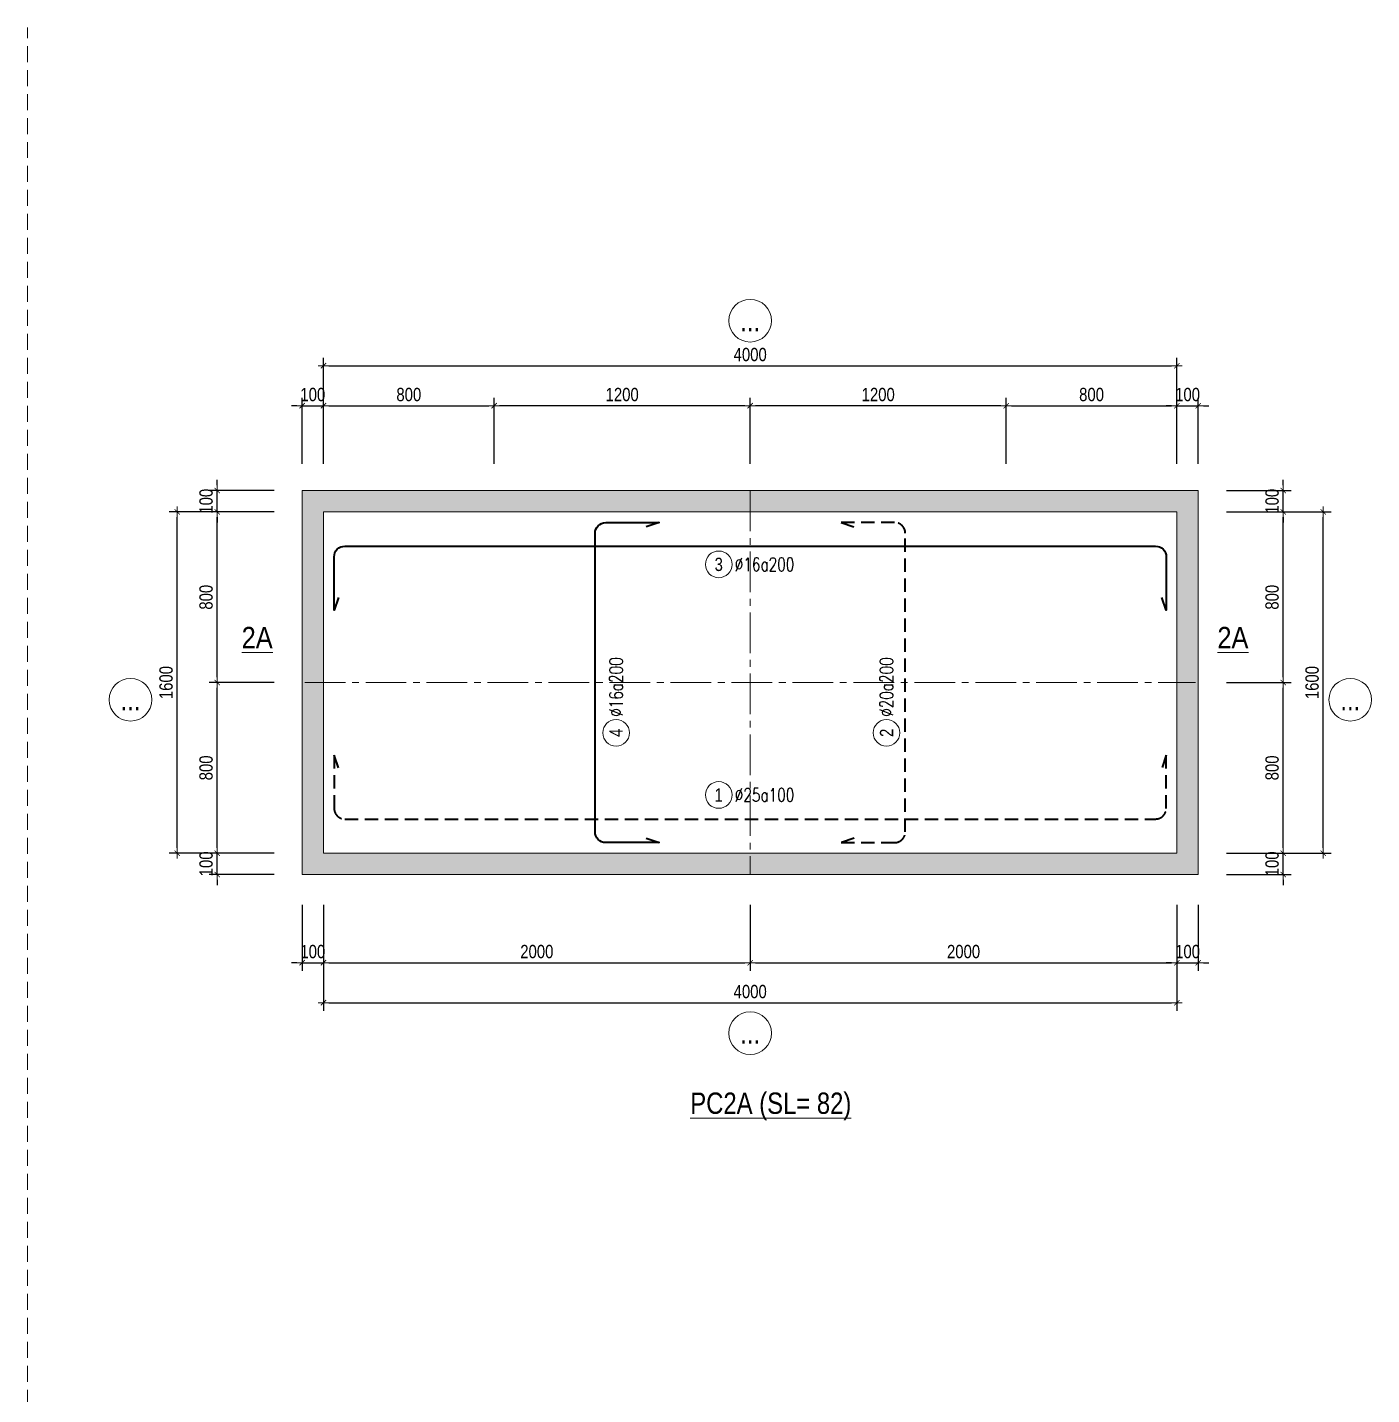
# Model space of a CAD drawing. Header units: millimetres. Extents: x -134772 to 596971, y -129535 to 35703.
# Drawn here: x 11654 to 17954, y 8015 to 14425 of the extents above; entities that cross this region are included whole.
import ezdxf
from ezdxf.enums import TextEntityAlignment as Align

# ---------------------------------------------------------------- set-up
doc = ezdxf.new("R2010")
doc.units = ezdxf.units.MM
doc.header["$MEASUREMENT"] = 0
for name, pattern in [('CENTER2', [28.575, 19.05, -3.175, 3.175, -3.175]), ('DASHED2', [0.375, 0.25, -0.125]), ('HIDDEN', [0.375, 0.25, -0.125])]:
    doc.linetypes.add(name, pattern=pattern)
doc.layers.get('Defpoints').update_dxf_attribs({"color": 252})
for name, color, linetype, lineweight in [('NDC_S_AXIS', 5, 'CENTER2', 15), ('NDC_S_CONTINUOUS', 3, 'Continuous', 20), ('NDC_S_DIM', 1, 'Continuous', 9), ('NDC_S_HATCH MATERIAL', 8, 'Continuous', 13), ('NDC_S_REBAR', 4, 'Continuous', 35), ('NDC_S_VN TEXT', 7, 'Continuous', 9), ('NDC_S_VN TITLE', 6, 'Continuous', 9)]:
    doc.layers.add(name, color=color, linetype=linetype, lineweight=lineweight)
doc.styles.add('ARIAL', font='arial.ttf', dxfattribs={"width": 0.8})
doc.styles.add('NDC_ARIAL', font='arial.ttf', dxfattribs={"width": 0.8})
doc.styles.add('NDC_ROMANS', font='romans.shx', dxfattribs={"width": 0.8})
doc.dimstyles.new('NDC_1-25', dxfattribs={"dimscale": 25, "dimtxt": 2.5, "dimasz": 1, "dimexe": 1.5, "dimexo": 0, "dimgap": 0.8, "dimtad": 1, "dimdec": 0, "dimdsep": 46, "dimtxsty": 'NDC_ARIAL', "dimblk": 'DIMMARK', "dimcen": 49999.938995, "dimdle": 1.5, "dimclrd": 1, "dimclre": 1, "dimclrt": 3, "dimadec": 0, "dimazin": 0, "dimtfac": 1, "dimtdec": 0, "dimtix": 1, "dimtmove": 2, "dimatfit": 3, "dimfxl": 1, "dimarcsym": 0})

# ---------------------------------------------------------------- blocks, each defined once
blk = doc.blocks.new('DIMMARK')
at = {"layer": 'NDC_S_DIM', "color": 1}
blk.add_line((-1.5, 0), (1, 0), dxfattribs=at)
at = {"layer": 'NDC_S_DIM', "color": 2, "const_width": 0.15}
blk.add_lwpolyline([(-0.5, -0.5), (0.5, 0.5)], dxfattribs=at)
blk = doc.blocks.new('*D326')
at = {"layer": 'Defpoints', "color": 0, "transparency": 16777216}
for p in [(12941.6, 10312.1), (13041.6, 10312.1), (13041.6, 10040)]:
    blk.add_point(p, dxfattribs=at)
at = {"layer": 'NDC_S_DIM', "color": 1, "lineweight": -2, "transparency": 16777216}
for p, q in [((12941.6, 10312.1), (12941.6, 10002.5)), ((13041.6, 10312.1), (13041.6, 10002.5)), ((12916.6, 10040), (12891.6, 10040)), ((12941.6, 10040), (13041.6, 10040)), ((13066.6, 10040), (13091.6, 10040))]:
    blk.add_line(p, q, dxfattribs=at)
at = {"layer": 'NDC_S_DIM', "color": 1, "lineweight": -2, "transparency": 16777216, "xscale": 25, "yscale": 25, "zscale": 25}
blk.add_blockref('DIMMARK', (12941.6, 10040), dxfattribs=at)
at = {"layer": 'NDC_S_DIM', "color": 1, "lineweight": -2, "transparency": 16777216, "xscale": 25, "yscale": 25, "zscale": 25, "rotation": 180}
blk.add_blockref('DIMMARK', (13041.6, 10040), dxfattribs=at)
at = {"layer": 'NDC_S_DIM', "color": 3, "transparency": 16777216, "insert": (12991.6, 10091.9), "char_height": 62.5, "attachment_point": 5, "style": 'NDC_ARIAL'}
blk.add_mtext('100', dxfattribs=at)
blk = doc.blocks.new('*D327')
at = {"layer": 'Defpoints', "color": 0, "transparency": 16777216}
for p in [(13041.6, 10312.1), (15041.6, 10312.1), (15041.6, 10040)]:
    blk.add_point(p, dxfattribs=at)
at = {"layer": 'NDC_S_DIM', "color": 1, "lineweight": -2, "transparency": 16777216}
for p, q in [((13041.6, 10312.1), (13041.6, 10002.5)), ((15041.6, 10312.1), (15041.6, 10002.5)), ((13066.6, 10040), (15016.6, 10040))]:
    blk.add_line(p, q, dxfattribs=at)
at = {"layer": 'NDC_S_DIM', "color": 1, "lineweight": -2, "transparency": 16777216, "xscale": 25, "yscale": 25, "zscale": 25, "rotation": 180}
blk.add_blockref('DIMMARK', (13041.6, 10040), dxfattribs=at)
at = {"layer": 'NDC_S_DIM', "color": 1, "lineweight": -2, "transparency": 16777216, "xscale": 25, "yscale": 25, "zscale": 25}
blk.add_blockref('DIMMARK', (15041.6, 10040), dxfattribs=at)
at = {"layer": 'NDC_S_DIM', "color": 3, "transparency": 16777216, "insert": (14041.6, 10091.9), "char_height": 62.5, "attachment_point": 5, "style": 'NDC_ARIAL'}
blk.add_mtext('2000', dxfattribs=at)
blk = doc.blocks.new('*D328')
at = {"layer": 'Defpoints', "color": 0, "transparency": 16777216}
for p in [(15041.6, 10312.1), (17041.6, 10312.1), (17041.6, 10040)]:
    blk.add_point(p, dxfattribs=at)
at = {"layer": 'NDC_S_DIM', "color": 1, "lineweight": -2, "transparency": 16777216}
for p, q in [((15041.6, 10312.1), (15041.6, 10002.5)), ((17041.6, 10312.1), (17041.6, 10002.5)), ((15066.6, 10040), (17016.6, 10040))]:
    blk.add_line(p, q, dxfattribs=at)
at = {"layer": 'NDC_S_DIM', "color": 1, "lineweight": -2, "transparency": 16777216, "xscale": 25, "yscale": 25, "zscale": 25, "rotation": 180}
blk.add_blockref('DIMMARK', (15041.6, 10040), dxfattribs=at)
at = {"layer": 'NDC_S_DIM', "color": 1, "lineweight": -2, "transparency": 16777216, "xscale": 25, "yscale": 25, "zscale": 25}
blk.add_blockref('DIMMARK', (17041.6, 10040), dxfattribs=at)
at = {"layer": 'NDC_S_DIM', "color": 3, "transparency": 16777216, "insert": (16041.6, 10091.9), "char_height": 62.5, "attachment_point": 5, "style": 'NDC_ARIAL'}
blk.add_mtext('2000', dxfattribs=at)
blk = doc.blocks.new('*D329')
at = {"layer": 'Defpoints', "color": 0, "transparency": 16777216}
for p in [(17041.6, 10312.1), (17141.6, 10312.1), (17141.6, 10040)]:
    blk.add_point(p, dxfattribs=at)
at = {"layer": 'NDC_S_DIM', "color": 1, "lineweight": -2, "transparency": 16777216}
for p, q in [((17041.6, 10312.1), (17041.6, 10002.5)), ((17141.6, 10312.1), (17141.6, 10002.5)), ((17016.6, 10040), (16991.6, 10040)), ((17041.6, 10040), (17141.6, 10040)), ((17166.6, 10040), (17191.6, 10040))]:
    blk.add_line(p, q, dxfattribs=at)
at = {"layer": 'NDC_S_DIM', "color": 1, "lineweight": -2, "transparency": 16777216, "xscale": 25, "yscale": 25, "zscale": 25}
blk.add_blockref('DIMMARK', (17041.6, 10040), dxfattribs=at)
at = {"layer": 'NDC_S_DIM', "color": 1, "lineweight": -2, "transparency": 16777216, "xscale": 25, "yscale": 25, "zscale": 25, "rotation": 180}
blk.add_blockref('DIMMARK', (17141.6, 10040), dxfattribs=at)
at = {"layer": 'NDC_S_DIM', "color": 3, "transparency": 16777216, "insert": (17091.6, 10091.9), "char_height": 62.5, "attachment_point": 5, "style": 'NDC_ARIAL'}
blk.add_mtext('100', dxfattribs=at)
blk = doc.blocks.new('*D330')
at = {"layer": 'Defpoints', "color": 0, "transparency": 16777216}
for p in [(13041.6, 12651.4), (12941.6, 12379.3), (13041.6, 12379.3)]:
    blk.add_point(p, dxfattribs=at)
at = {"layer": 'NDC_S_DIM', "color": 1, "lineweight": -2, "transparency": 16777216}
for p, q in [((12916.6, 12651.4), (12891.6, 12651.4)), ((12941.6, 12379.3), (12941.6, 12688.9)), ((12941.6, 12651.4), (13041.6, 12651.4)), ((13041.6, 12379.3), (13041.6, 12688.9)), ((13066.6, 12651.4), (13091.6, 12651.4))]:
    blk.add_line(p, q, dxfattribs=at)
at = {"layer": 'NDC_S_DIM', "color": 1, "lineweight": -2, "transparency": 16777216, "xscale": 25, "yscale": 25, "zscale": 25}
blk.add_blockref('DIMMARK', (12941.6, 12651.4), dxfattribs=at)
at = {"layer": 'NDC_S_DIM', "color": 1, "lineweight": -2, "transparency": 16777216, "xscale": 25, "yscale": 25, "zscale": 25, "rotation": 180}
blk.add_blockref('DIMMARK', (13041.6, 12651.4), dxfattribs=at)
at = {"layer": 'NDC_S_DIM', "color": 3, "transparency": 16777216, "insert": (12991.6, 12703.3), "char_height": 62.5, "attachment_point": 5, "style": 'NDC_ARIAL'}
blk.add_mtext('100', dxfattribs=at)
blk = doc.blocks.new('*D331')
at = {"layer": 'Defpoints', "color": 0, "transparency": 16777216}
for p in [(13841.6, 12651.4), (13041.6, 12379.3), (13841.6, 12379.3)]:
    blk.add_point(p, dxfattribs=at)
at = {"layer": 'NDC_S_DIM', "color": 1, "lineweight": -2, "transparency": 16777216}
for p, q in [((13041.6, 12379.3), (13041.6, 12688.9)), ((13066.6, 12651.4), (13816.6, 12651.4)), ((13841.6, 12379.3), (13841.6, 12688.9))]:
    blk.add_line(p, q, dxfattribs=at)
at = {"layer": 'NDC_S_DIM', "color": 1, "lineweight": -2, "transparency": 16777216, "xscale": 25, "yscale": 25, "zscale": 25, "rotation": 180}
blk.add_blockref('DIMMARK', (13041.6, 12651.4), dxfattribs=at)
at = {"layer": 'NDC_S_DIM', "color": 1, "lineweight": -2, "transparency": 16777216, "xscale": 25, "yscale": 25, "zscale": 25}
blk.add_blockref('DIMMARK', (13841.6, 12651.4), dxfattribs=at)
at = {"layer": 'NDC_S_DIM', "color": 3, "transparency": 16777216, "insert": (13441.6, 12703.3), "char_height": 62.5, "attachment_point": 5, "style": 'NDC_ARIAL'}
blk.add_mtext('800', dxfattribs=at)
blk = doc.blocks.new('*D332')
at = {"layer": 'Defpoints', "color": 0, "transparency": 16777216}
for p in [(17041.6, 12651.4), (16241.6, 12379.3), (17041.6, 12379.3)]:
    blk.add_point(p, dxfattribs=at)
at = {"layer": 'NDC_S_DIM', "color": 1, "lineweight": -2, "transparency": 16777216}
for p, q in [((16241.6, 12379.3), (16241.6, 12688.9)), ((16266.6, 12651.4), (17016.6, 12651.4)), ((17041.6, 12379.3), (17041.6, 12688.9))]:
    blk.add_line(p, q, dxfattribs=at)
at = {"layer": 'NDC_S_DIM', "color": 1, "lineweight": -2, "transparency": 16777216, "xscale": 25, "yscale": 25, "zscale": 25, "rotation": 180}
blk.add_blockref('DIMMARK', (16241.6, 12651.4), dxfattribs=at)
at = {"layer": 'NDC_S_DIM', "color": 1, "lineweight": -2, "transparency": 16777216, "xscale": 25, "yscale": 25, "zscale": 25}
blk.add_blockref('DIMMARK', (17041.6, 12651.4), dxfattribs=at)
at = {"layer": 'NDC_S_DIM', "color": 3, "transparency": 16777216, "insert": (16641.6, 12703.3), "char_height": 62.5, "attachment_point": 5, "style": 'NDC_ARIAL'}
blk.add_mtext('800', dxfattribs=at)
blk = doc.blocks.new('*D333')
at = {"layer": 'Defpoints', "color": 0, "transparency": 16777216}
for p in [(17141.6, 12651.4), (17041.6, 12379.3), (17141.6, 12379.3)]:
    blk.add_point(p, dxfattribs=at)
at = {"layer": 'NDC_S_DIM', "color": 1, "lineweight": -2, "transparency": 16777216}
for p, q in [((17016.6, 12651.4), (16991.6, 12651.4)), ((17041.6, 12379.3), (17041.6, 12688.9)), ((17041.6, 12651.4), (17141.6, 12651.4)), ((17141.6, 12379.3), (17141.6, 12688.9)), ((17166.6, 12651.4), (17191.6, 12651.4))]:
    blk.add_line(p, q, dxfattribs=at)
at = {"layer": 'NDC_S_DIM', "color": 1, "lineweight": -2, "transparency": 16777216, "xscale": 25, "yscale": 25, "zscale": 25}
blk.add_blockref('DIMMARK', (17041.6, 12651.4), dxfattribs=at)
at = {"layer": 'NDC_S_DIM', "color": 1, "lineweight": -2, "transparency": 16777216, "xscale": 25, "yscale": 25, "zscale": 25, "rotation": 180}
blk.add_blockref('DIMMARK', (17141.6, 12651.4), dxfattribs=at)
at = {"layer": 'NDC_S_DIM', "color": 3, "transparency": 16777216, "insert": (17091.6, 12703.3), "char_height": 62.5, "attachment_point": 5, "style": 'NDC_ARIAL'}
blk.add_mtext('100', dxfattribs=at)
blk = doc.blocks.new('*D334')
at = {"layer": 'Defpoints', "color": 0, "transparency": 16777216}
for p in [(13841.6, 12651.4), (13841.6, 12379.3), (15041.6, 12379.3)]:
    blk.add_point(p, dxfattribs=at)
at = {"layer": 'NDC_S_DIM', "color": 1, "lineweight": -2, "transparency": 16777216}
for p, q in [((13841.6, 12379.3), (13841.6, 12688.9)), ((15016.6, 12651.4), (13866.6, 12651.4)), ((15041.6, 12379.3), (15041.6, 12688.9))]:
    blk.add_line(p, q, dxfattribs=at)
at = {"layer": 'NDC_S_DIM', "color": 1, "lineweight": -2, "transparency": 16777216, "xscale": 25, "yscale": 25, "zscale": 25, "rotation": 180}
blk.add_blockref('DIMMARK', (13841.6, 12651.4), dxfattribs=at)
at = {"layer": 'NDC_S_DIM', "color": 1, "lineweight": -2, "transparency": 16777216, "xscale": 25, "yscale": 25, "zscale": 25}
blk.add_blockref('DIMMARK', (15041.6, 12651.4), dxfattribs=at)
at = {"layer": 'NDC_S_DIM', "color": 3, "transparency": 16777216, "insert": (14441.6, 12703.3), "char_height": 62.5, "attachment_point": 5, "style": 'NDC_ARIAL'}
blk.add_mtext('1200', dxfattribs=at)
blk = doc.blocks.new('*D335')
at = {"layer": 'Defpoints', "color": 0, "transparency": 16777216}
for p in [(15041.6, 12651.4), (15041.6, 12379.3), (16241.6, 12379.3)]:
    blk.add_point(p, dxfattribs=at)
at = {"layer": 'NDC_S_DIM', "color": 1, "lineweight": -2, "transparency": 16777216}
for p, q in [((15041.6, 12379.3), (15041.6, 12688.9)), ((16216.6, 12651.4), (15066.6, 12651.4)), ((16241.6, 12379.3), (16241.6, 12688.9))]:
    blk.add_line(p, q, dxfattribs=at)
at = {"layer": 'NDC_S_DIM', "color": 1, "lineweight": -2, "transparency": 16777216, "xscale": 25, "yscale": 25, "zscale": 25, "rotation": 180}
blk.add_blockref('DIMMARK', (15041.6, 12651.4), dxfattribs=at)
at = {"layer": 'NDC_S_DIM', "color": 1, "lineweight": -2, "transparency": 16777216, "xscale": 25, "yscale": 25, "zscale": 25}
blk.add_blockref('DIMMARK', (16241.6, 12651.4), dxfattribs=at)
at = {"layer": 'NDC_S_DIM', "color": 3, "transparency": 16777216, "insert": (15641.6, 12703.3), "char_height": 62.5, "attachment_point": 5, "style": 'NDC_ARIAL'}
blk.add_mtext('1200', dxfattribs=at)
blk = doc.blocks.new('*D336')
at = {"layer": 'Defpoints', "color": 0, "transparency": 16777216}
for p in [(17273.3, 10553.3), (17539.7, 10553.3), (17273.3, 10453.3)]:
    blk.add_point(p, dxfattribs=at)
at = {"layer": 'NDC_S_DIM', "color": 1, "lineweight": -2, "transparency": 16777216}
for p, q in [((17539.7, 10578.3), (17539.7, 10603.3)), ((17273.3, 10553.3), (17577.2, 10553.3)), ((17539.7, 10453.3), (17539.7, 10553.3)), ((17273.3, 10453.3), (17577.2, 10453.3)), ((17539.7, 10428.3), (17539.7, 10403.3))]:
    blk.add_line(p, q, dxfattribs=at)
at = {"layer": 'NDC_S_DIM', "color": 1, "lineweight": -2, "transparency": 16777216, "xscale": 25, "yscale": 25, "zscale": 25}
for p, rotation in [((17539.7, 10553.3), 270), ((17539.7, 10453.3), 90)]:
    blk.add_blockref('DIMMARK', p, dxfattribs=dict(at, rotation=rotation))
at = {"layer": 'NDC_S_DIM', "color": 3, "transparency": 16777216, "insert": (17487.8, 10503.3), "char_height": 62.5, "attachment_point": 5, "rotation": 90, "style": 'NDC_ARIAL'}
blk.add_mtext('100', dxfattribs=at)
blk = doc.blocks.new('*D337')
at = {"layer": 'Defpoints', "color": 0, "transparency": 16777216}
for p in [(17273.3, 11353.3), (17539.7, 11353.3), (17273.3, 10553.3)]:
    blk.add_point(p, dxfattribs=at)
at = {"layer": 'NDC_S_DIM', "color": 1, "lineweight": -2, "transparency": 16777216}
for p, q in [((17273.3, 11353.3), (17577.2, 11353.3)), ((17539.7, 10578.3), (17539.7, 11328.3)), ((17273.3, 10553.3), (17577.2, 10553.3))]:
    blk.add_line(p, q, dxfattribs=at)
at = {"layer": 'NDC_S_DIM', "color": 1, "lineweight": -2, "transparency": 16777216, "xscale": 25, "yscale": 25, "zscale": 25}
for p, rotation in [((17539.7, 11353.3), 90), ((17539.7, 10553.3), 270)]:
    blk.add_blockref('DIMMARK', p, dxfattribs=dict(at, rotation=rotation))
at = {"layer": 'NDC_S_DIM', "color": 3, "transparency": 16777216, "insert": (17487.8, 10953.3), "char_height": 62.5, "attachment_point": 5, "rotation": 90, "style": 'NDC_ARIAL'}
blk.add_mtext('800', dxfattribs=at)
blk = doc.blocks.new('*D338')
at = {"layer": 'Defpoints', "color": 0, "transparency": 16777216}
for p in [(17273.3, 12153.3), (17539.7, 12153.3), (17273.3, 11353.3)]:
    blk.add_point(p, dxfattribs=at)
at = {"layer": 'NDC_S_DIM', "color": 1, "lineweight": -2, "transparency": 16777216}
for p, q in [((17273.3, 12153.3), (17577.2, 12153.3)), ((17539.7, 11378.3), (17539.7, 12128.3)), ((17273.3, 11353.3), (17577.2, 11353.3))]:
    blk.add_line(p, q, dxfattribs=at)
at = {"layer": 'NDC_S_DIM', "color": 1, "lineweight": -2, "transparency": 16777216, "xscale": 25, "yscale": 25, "zscale": 25}
for p, rotation in [((17539.7, 12153.3), 90), ((17539.7, 11353.3), 270)]:
    blk.add_blockref('DIMMARK', p, dxfattribs=dict(at, rotation=rotation))
at = {"layer": 'NDC_S_DIM', "color": 3, "transparency": 16777216, "insert": (17487.8, 11753.3), "char_height": 62.5, "attachment_point": 5, "rotation": 90, "style": 'NDC_ARIAL'}
blk.add_mtext('800', dxfattribs=at)
blk = doc.blocks.new('*D339')
at = {"layer": 'Defpoints', "color": 0, "transparency": 16777216}
for p in [(17273.3, 12253.3), (17539.7, 12253.3), (17273.3, 12153.3)]:
    blk.add_point(p, dxfattribs=at)
at = {"layer": 'NDC_S_DIM', "color": 1, "lineweight": -2, "transparency": 16777216}
for p, q in [((17273.3, 12253.3), (17577.2, 12253.3)), ((17539.7, 12278.3), (17539.7, 12303.3)), ((17539.7, 12153.3), (17539.7, 12253.3)), ((17273.3, 12153.3), (17577.2, 12153.3)), ((17539.7, 12128.3), (17539.7, 12103.3))]:
    blk.add_line(p, q, dxfattribs=at)
at = {"layer": 'NDC_S_DIM', "color": 1, "lineweight": -2, "transparency": 16777216, "xscale": 25, "yscale": 25, "zscale": 25}
for p, rotation in [((17539.7, 12253.3), 270), ((17539.7, 12153.3), 90)]:
    blk.add_blockref('DIMMARK', p, dxfattribs=dict(at, rotation=rotation))
at = {"layer": 'NDC_S_DIM', "color": 3, "transparency": 16777216, "insert": (17487.8, 12203.3), "char_height": 62.5, "attachment_point": 5, "rotation": 90, "style": 'NDC_ARIAL'}
blk.add_mtext('100', dxfattribs=at)
blk = doc.blocks.new('*D340')
at = {"layer": 'Defpoints', "color": 0, "transparency": 16777216}
for p in [(12543.4, 10553.3), (12809.9, 10553.3), (12809.9, 10453.3)]:
    blk.add_point(p, dxfattribs=at)
at = {"layer": 'NDC_S_DIM', "color": 1, "lineweight": -2, "transparency": 16777216}
for p, q in [((12543.4, 10578.3), (12543.4, 10603.3)), ((12809.9, 10553.3), (12505.9, 10553.3)), ((12543.4, 10453.3), (12543.4, 10553.3)), ((12809.9, 10453.3), (12505.9, 10453.3)), ((12543.4, 10428.3), (12543.4, 10403.3))]:
    blk.add_line(p, q, dxfattribs=at)
at = {"layer": 'NDC_S_DIM', "color": 1, "lineweight": -2, "transparency": 16777216, "xscale": 25, "yscale": 25, "zscale": 25}
for p, rotation in [((12543.4, 10553.3), 270), ((12543.4, 10453.3), 90)]:
    blk.add_blockref('DIMMARK', p, dxfattribs=dict(at, rotation=rotation))
at = {"layer": 'NDC_S_DIM', "color": 3, "transparency": 16777216, "insert": (12491.5, 10503.3), "char_height": 62.5, "attachment_point": 5, "rotation": 90, "style": 'NDC_ARIAL'}
blk.add_mtext('100', dxfattribs=at)
blk = doc.blocks.new('*D341')
at = {"layer": 'Defpoints', "color": 0, "transparency": 16777216}
for p in [(12543.4, 11353.3), (12809.9, 11353.3), (12809.9, 10553.3)]:
    blk.add_point(p, dxfattribs=at)
at = {"layer": 'NDC_S_DIM', "color": 1, "lineweight": -2, "transparency": 16777216}
for p, q in [((12809.9, 11353.3), (12505.9, 11353.3)), ((12543.4, 10578.3), (12543.4, 11328.3)), ((12809.9, 10553.3), (12505.9, 10553.3))]:
    blk.add_line(p, q, dxfattribs=at)
at = {"layer": 'NDC_S_DIM', "color": 1, "lineweight": -2, "transparency": 16777216, "xscale": 25, "yscale": 25, "zscale": 25}
for p, rotation in [((12543.4, 11353.3), 90), ((12543.4, 10553.3), 270)]:
    blk.add_blockref('DIMMARK', p, dxfattribs=dict(at, rotation=rotation))
at = {"layer": 'NDC_S_DIM', "color": 3, "transparency": 16777216, "insert": (12491.5, 10953.3), "char_height": 62.5, "attachment_point": 5, "rotation": 90, "style": 'NDC_ARIAL'}
blk.add_mtext('800', dxfattribs=at)
blk = doc.blocks.new('*D342')
at = {"layer": 'Defpoints', "color": 0, "transparency": 16777216}
for p in [(12543.4, 12153.3), (12809.9, 12153.3), (12809.9, 11353.3)]:
    blk.add_point(p, dxfattribs=at)
at = {"layer": 'NDC_S_DIM', "color": 1, "lineweight": -2, "transparency": 16777216}
for p, q in [((12809.9, 12153.3), (12505.9, 12153.3)), ((12543.4, 11378.3), (12543.4, 12128.3)), ((12809.9, 11353.3), (12505.9, 11353.3))]:
    blk.add_line(p, q, dxfattribs=at)
at = {"layer": 'NDC_S_DIM', "color": 1, "lineweight": -2, "transparency": 16777216, "xscale": 25, "yscale": 25, "zscale": 25}
for p, rotation in [((12543.4, 12153.3), 90), ((12543.4, 11353.3), 270)]:
    blk.add_blockref('DIMMARK', p, dxfattribs=dict(at, rotation=rotation))
at = {"layer": 'NDC_S_DIM', "color": 3, "transparency": 16777216, "insert": (12491.5, 11753.3), "char_height": 62.5, "attachment_point": 5, "rotation": 90, "style": 'NDC_ARIAL'}
blk.add_mtext('800', dxfattribs=at)
blk = doc.blocks.new('*D343')
at = {"layer": 'Defpoints', "color": 0, "transparency": 16777216}
for p in [(12543.4, 12253.3), (12809.9, 12253.3), (12809.9, 12153.3)]:
    blk.add_point(p, dxfattribs=at)
at = {"layer": 'NDC_S_DIM', "color": 1, "lineweight": -2, "transparency": 16777216}
for p, q in [((12809.9, 12253.3), (12505.9, 12253.3)), ((12543.4, 12278.3), (12543.4, 12303.3)), ((12543.4, 12153.3), (12543.4, 12253.3)), ((12809.9, 12153.3), (12505.9, 12153.3)), ((12543.4, 12128.3), (12543.4, 12103.3))]:
    blk.add_line(p, q, dxfattribs=at)
at = {"layer": 'NDC_S_DIM', "color": 1, "lineweight": -2, "transparency": 16777216, "xscale": 25, "yscale": 25, "zscale": 25}
for p, rotation in [((12543.4, 12253.3), 270), ((12543.4, 12153.3), 90)]:
    blk.add_blockref('DIMMARK', p, dxfattribs=dict(at, rotation=rotation))
at = {"layer": 'NDC_S_DIM', "color": 3, "transparency": 16777216, "insert": (12491.5, 12203.3), "char_height": 62.5, "attachment_point": 5, "rotation": 90, "style": 'NDC_ARIAL'}
blk.add_mtext('100', dxfattribs=at)
blk = doc.blocks.new('*U8')
at = {"layer": 'NDC_S_DIM'}
blk.add_circle((0, 0), 5, dxfattribs=at)
at = {"color": 7, "style": 'ARIAL', "width": 0.8}
blk.add_attdef('GRID', text='', height=5, dxfattribs=at).set_placement((0, 0), align=Align.MIDDLE)
blk = doc.blocks.new('*D377')
at = {"layer": 'Defpoints', "color": 0, "transparency": 16777216}
for p in [(13041.6, 10312.1), (17041.6, 10312.1), (17041.6, 9852.5)]:
    blk.add_point(p, dxfattribs=at)
at = {"layer": 'NDC_S_DIM', "color": 1, "lineweight": -2, "transparency": 16777216}
for p, q in [((13041.6, 10312.1), (13041.6, 9815)), ((17041.6, 10312.1), (17041.6, 9815)), ((13066.6, 9852.5), (17016.6, 9852.5))]:
    blk.add_line(p, q, dxfattribs=at)
at = {"layer": 'NDC_S_DIM', "color": 1, "lineweight": -2, "transparency": 16777216, "xscale": 25, "yscale": 25, "zscale": 25, "rotation": 180}
blk.add_blockref('DIMMARK', (13041.6, 9852.5), dxfattribs=at)
at = {"layer": 'NDC_S_DIM', "color": 1, "lineweight": -2, "transparency": 16777216, "xscale": 25, "yscale": 25, "zscale": 25}
blk.add_blockref('DIMMARK', (17041.6, 9852.5), dxfattribs=at)
at = {"layer": 'NDC_S_DIM', "color": 3, "transparency": 16777216, "insert": (15041.6, 9904.4), "char_height": 62.5, "attachment_point": 5, "style": 'NDC_ARIAL'}
blk.add_mtext('4000', dxfattribs=at)
blk = doc.blocks.new('*D378')
at = {"layer": 'Defpoints', "color": 0, "transparency": 16777216}
for p in [(17041.6, 12838.9), (13041.6, 12379.3), (17041.6, 12379.3)]:
    blk.add_point(p, dxfattribs=at)
at = {"layer": 'NDC_S_DIM', "color": 1, "lineweight": -2, "transparency": 16777216}
for p, q in [((13041.6, 12379.3), (13041.6, 12876.4)), ((13066.6, 12838.9), (17016.6, 12838.9)), ((17041.6, 12379.3), (17041.6, 12876.4))]:
    blk.add_line(p, q, dxfattribs=at)
at = {"layer": 'NDC_S_DIM', "color": 1, "lineweight": -2, "transparency": 16777216, "xscale": 25, "yscale": 25, "zscale": 25, "rotation": 180}
blk.add_blockref('DIMMARK', (13041.6, 12838.9), dxfattribs=at)
at = {"layer": 'NDC_S_DIM', "color": 1, "lineweight": -2, "transparency": 16777216, "xscale": 25, "yscale": 25, "zscale": 25}
blk.add_blockref('DIMMARK', (17041.6, 12838.9), dxfattribs=at)
at = {"layer": 'NDC_S_DIM', "color": 3, "transparency": 16777216, "insert": (15041.6, 12890.8), "char_height": 62.5, "attachment_point": 5, "style": 'NDC_ARIAL'}
blk.add_mtext('4000', dxfattribs=at)
blk = doc.blocks.new('*D379')
at = {"layer": 'Defpoints', "color": 0, "transparency": 16777216}
for p in [(17273.3, 12153.3), (17727.2, 12153.3), (17273.3, 10553.3)]:
    blk.add_point(p, dxfattribs=at)
at = {"layer": 'NDC_S_DIM', "color": 1, "lineweight": -2, "transparency": 16777216}
for p, q in [((17273.3, 12153.3), (17764.7, 12153.3)), ((17727.2, 10578.3), (17727.2, 12128.3)), ((17273.3, 10553.3), (17764.7, 10553.3))]:
    blk.add_line(p, q, dxfattribs=at)
at = {"layer": 'NDC_S_DIM', "color": 1, "lineweight": -2, "transparency": 16777216, "xscale": 25, "yscale": 25, "zscale": 25}
for p, rotation in [((17727.2, 12153.3), 90), ((17727.2, 10553.3), 270)]:
    blk.add_blockref('DIMMARK', p, dxfattribs=dict(at, rotation=rotation))
at = {"layer": 'NDC_S_DIM', "color": 3, "transparency": 16777216, "insert": (17675.3, 11353.3), "char_height": 62.5, "attachment_point": 5, "rotation": 90, "style": 'NDC_ARIAL'}
blk.add_mtext('1600', dxfattribs=at)
blk = doc.blocks.new('*D380')
at = {"layer": 'Defpoints', "color": 0, "transparency": 16777216}
for p in [(12355.9, 12153.3), (12809.9, 12153.3), (12809.9, 10553.3)]:
    blk.add_point(p, dxfattribs=at)
at = {"layer": 'NDC_S_DIM', "color": 1, "lineweight": -2, "transparency": 16777216}
for p, q in [((12809.9, 12153.3), (12318.4, 12153.3)), ((12355.9, 10578.3), (12355.9, 12128.3)), ((12809.9, 10553.3), (12318.4, 10553.3))]:
    blk.add_line(p, q, dxfattribs=at)
at = {"layer": 'NDC_S_DIM', "color": 1, "lineweight": -2, "transparency": 16777216, "xscale": 25, "yscale": 25, "zscale": 25}
for p, rotation in [((12355.9, 12153.3), 90), ((12355.9, 10553.3), 270)]:
    blk.add_blockref('DIMMARK', p, dxfattribs=dict(at, rotation=rotation))
at = {"layer": 'NDC_S_DIM', "color": 3, "transparency": 16777216, "insert": (12304, 11353.3), "char_height": 62.5, "attachment_point": 5, "rotation": 90, "style": 'NDC_ARIAL'}
blk.add_mtext('1600', dxfattribs=at)
blk = doc.blocks.new('*U10')
blk.add_circle((-2.5, 0), 2.5)
at = {"layer": 'NDC_S_VN TEXT', "color": 7, "style": 'ARIAL', "width": 0.8}
blk.add_attdef('SH2', text='', height=2.5, dxfattribs=at).set_placement((-2.5, 0), align=Align.MIDDLE)
at = {"layer": 'NDC_S_VN TEXT', "color": 3, "style": 'NDC_ROMANS', "width": 0.75}
blk.add_attdef('DKKC1', (0.5, -1.25), '', height=2.5, dxfattribs=at)
blk = doc.blocks.new('kata_block_TD')
at = {"color": 6, "linetype": 'ByBlock', "lineweight": -2, "style": 'ARIAL', "width": 0.8}
blk.add_attdef('SECTDET2', text='', height=5, dxfattribs=at).set_placement((0, 7.97), align=Align.CENTER)
at = {"color": 0, "linetype": 'ByBlock', "lineweight": -2, "style": 'ARIAL', "width": 0.8}
blk.add_attdef('SECTDET1', text='', height=5, dxfattribs=at).set_placement((0, 1.47), align=Align.CENTER)
at = {"color": 3, "lineweight": 25, "style": 'ARIAL', "width": 0.8}
blk.add_attdef('SSCALE', text='', height=2.5, dxfattribs=at).set_placement((0, -4), align=Align.CENTER)

msp = doc.modelspace()

# ---------------------------------------------------------------- hatches: boundary and pattern name
at = {"layer": 'NDC_S_HATCH MATERIAL'}
h = msp.add_hatch(dxfattribs=at)
h.set_pattern_fill('AR-CONC', color=256, scale=10)
h.set_pattern_definition([(50, (-37805.69, 119.725), (71.72602, -6.275213), [7.5, -82.5]), (355, (-37805.69, 119.725), (-13.87513, 75.21921), [6, -66]), (100.45144, (-37799.71, 119.2), (57.850885, 68.944), [6.37402, -70.11421]), (46.1842, (-37805.69, 139.725), (106.72413, -16.55193), [11.25, -123.75]), (96.63564, (-37796.8, 138.35), (93.4662, 97.41186), [9.56103, -105.17138]), (351.18416, (-37805.69, 139.73), (93.4662, 97.41186), [9, -99]), (21, (-37795.69, 134.725), (59.690705, -40.26189), [7.5, -82.5]), (326, (-37795.69, 134.725), (24.33153, 72.515), [6, -66]), (71.45144, (-37790.715, 131.37), (84.02224, 32.253115), [6.37402, -70.11421]), (37.5, (-37805.69, 119.725), (1.215986, 33.289385), [0, -65.2, 0, -67, 0, -66.25]), (7.5, (-37805.69, 119.725), (26.306954, 39.441171), [0, -38.2, 0, -63.7, 0, -25.25]), (327.5, (-37827.99, 119.725), (53.382244, -2.255487), [0, -25, 0, -78, 0, -103.5]), (317.5, (-37837.99, 119.725), (58.318617, 10.0105), [0, -32.5, 0, -51.8, 0, -73.5])])
h.paths.add_polyline_path([(12941.6, 12253.3), (17141.6, 12253.3), (17141.6, 10453.3), (12941.6, 10453.3)])
h.paths.add_polyline_path([(13041.6, 12153.3), (17041.6, 12153.3), (17041.6, 10553.3), (13041.6, 10553.3)], flags=16)

# ---------------------------------------------------------------- linework, layer by layer
at = {"layer": 'NDC_S_AXIS', "ltscale": 10}
for p, q in [((15041.6, 12253.3), (15041.6, 10453.3)), ((12953.7, 11353.3), (17129.4, 11353.3))]:
    msp.add_line(p, q, dxfattribs=at)
at = {"layer": 'NDC_S_CONTINUOUS', "ltscale": 1500}
msp.add_lwpolyline([(13041.6, 12153.3), (17041.6, 12153.3), (17041.6, 10553.3), (13041.6, 10553.3)], close=True, dxfattribs=at)
at = {"layer": 'NDC_S_HATCH MATERIAL', "linetype": 'HIDDEN', "ltscale": 300}
msp.add_line((11653.7, 425), (11653.7, 14425), dxfattribs=at)
at = {"layer": 'NDC_S_HATCH MATERIAL', "ltscale": 1500}
msp.add_lwpolyline([(12941.6, 12253.3), (17141.6, 12253.3), (17141.6, 10453.3), (12941.6, 10453.3)], close=True, dxfattribs=at)
at = {"layer": 'NDC_S_REBAR', "ltscale": 250}
for points in [[(14554.4, 10623.3), (14614.4, 10603.3), (14364.4, 10603.3, -0.414214), (14314.4, 10653.3), (14314.4, 12053.3, -0.414214), (14364.4, 12103.3), (14614.4, 12103.3), (14554.4, 12083.3)], [(13111.6, 11752.8), (13091.6, 11692.8), (13091.6, 11942.8, -0.414214), (13141.6, 11992.8), (16941.6, 11992.8, -0.414214), (16991.6, 11942.8), (16991.6, 11692.8), (16971.6, 11752.8)]]:
    msp.add_lwpolyline(points, format="xyb", dxfattribs=at)
at = {"layer": 'NDC_S_REBAR', "linetype": 'DASHED2', "ltscale": 250}
for points in [[(15528.7, 10623.3), (15468.7, 10603.3), (15718.7, 10603.3, 0.414214), (15768.7, 10653.3), (15768.7, 12053.3, 0.414214), (15718.7, 12103.3), (15468.7, 12103.3), (15528.7, 12083.3)], [(13111.6, 10953.7), (13091.6, 11013.7), (13091.6, 10763.7, 0.414214), (13141.6, 10713.7), (16941.6, 10713.7, 0.414214), (16991.6, 10763.7), (16991.6, 11013.7), (16971.6, 10953.7)]]:
    msp.add_lwpolyline(points, format="xyb", dxfattribs=at)

# ---------------------------------------------------------------- block references
at = {"layer": 'NDC_S_AXIS', "xscale": 20, "yscale": 20, "zscale": 20}
for p in [(15041.6, 13049.9), (12136.9, 11273), (17854.3, 11273), (15041.6, 9709.8)]:
    msp.add_blockref('*U8', p, dxfattribs=at).add_auto_attribs({'GRID': '...'})
at = {"layer": 'NDC_S_DIM', "ltscale": 0.005, "xscale": 25, "yscale": 25, "zscale": 25}
for p, values in [((14956.7, 11907.5), {'SH2': '3', 'DKKC1': '%%c16a200'}), ((14956.7, 10826.4), {'SH2': '1', 'DKKC1': '%%c25a100'})]:
    msp.add_blockref('*U10', p, dxfattribs=at).add_auto_attribs(values)
at = {"layer": 'NDC_S_DIM', "ltscale": 0.005, "xscale": 25, "yscale": 25, "zscale": 25, "rotation": 90}
for p, values in [((14413, 11180.2), {'SH2': '4', 'DKKC1': '%%c16a200'}), ((15680.3, 11180.2), {'SH2': '2', 'DKKC1': '%%c20a200'})]:
    msp.add_blockref('*U10', p, dxfattribs=at).add_auto_attribs(values)
at = {"layer": 'NDC_S_VN TEXT', "ltscale": 0.005}
ref = msp.add_blockref('kata_block_TD', (15138.2, 9302), dxfattribs=dict(at, xscale=20, yscale=20, zscale=20))
ref.add_attrib('SECTDET1', '%%uPC2A (SL= 82)', dxfattribs={"layer": '0', "color": 0, "linetype": 'ByBlock', "lineweight": -2, "height": 100, "style": 'ARIAL', "width": 0.8}).set_placement((15138.2, 9331.4), align=Align.CENTER)

# ---------------------------------------------------------------- texts
at = {"layer": 'NDC_S_VN TITLE', "style": 'NDC_ARIAL', "width": 0.85}
for p in [(12730.9, 11564.3), (17304, 11564.3)]:
    msp.add_text('%%U2A', height=100, dxfattribs=at).set_placement(p, align=Align.MIDDLE_CENTER)

# ---------------------------------------------------------------- dimensions: what is measured, and where the dimension line sits
at = {"layer": 'NDC_S_DIM'}
for base, p1, p2, picture, middle in [((17041.6, 12838.9), (13041.6, 12379.3), (17041.6, 12379.3), '*D378', (15041.6, 12890.8)), ((13041.6, 12651.4), (12941.6, 12379.3), (13041.6, 12379.3), '*D330', (12991.6, 12703.3)), ((13841.6, 12651.4), (13041.6, 12379.3), (13841.6, 12379.3), '*D331', (13441.6, 12703.3)), ((13841.6, 12651.4), (15041.6, 12379.3), (13841.6, 12379.3), '*D334', (14441.6, 12703.3)), ((15041.6, 12651.4), (16241.6, 12379.3), (15041.6, 12379.3), '*D335', (15641.6, 12703.3)), ((17041.6, 12651.4), (16241.6, 12379.3), (17041.6, 12379.3), '*D332', (16641.6, 12703.3)), ((17141.6, 12651.4), (17041.6, 12379.3), (17141.6, 12379.3), '*D333', (17091.6, 12703.3)), ((13041.6, 10040), (12941.6, 10312.1), (13041.6, 10312.1), '*D326', (12991.6, 10091.9)), ((15041.6, 10040), (13041.6, 10312.1), (15041.6, 10312.1), '*D327', (14041.6, 10091.9)), ((17041.6, 9852.5), (13041.6, 10312.1), (17041.6, 10312.1), '*D377', (15041.6, 9904.4)), ((17041.6, 10040), (15041.6, 10312.1), (17041.6, 10312.1), '*D328', (16041.6, 10091.9)), ((17141.6, 10040), (17041.6, 10312.1), (17141.6, 10312.1), '*D329', (17091.6, 10091.9))]:
    dim = msp.add_linear_dim(base=base, p1=p1, p2=p2, dimstyle='NDC_1-25', dxfattribs=at)
    dim.commit()
    dim.dimension.update_dxf_attribs({"geometry": picture, "text_midpoint": middle})
for base, p1, p2, picture, middle in [((12543.4, 12253.3), (12809.9, 12153.3), (12809.9, 12253.3), '*D343', (12491.5, 12203.3)), ((17539.7, 12253.3), (17273.3, 12153.3), (17273.3, 12253.3), '*D339', (17487.8, 12203.3)), ((12355.9, 12153.3), (12809.9, 10553.3), (12809.9, 12153.3), '*D380', (12304, 11353.3)), ((12543.4, 12153.3), (12809.9, 11353.3), (12809.9, 12153.3), '*D342', (12491.5, 11753.3)), ((17539.7, 12153.3), (17273.3, 11353.3), (17273.3, 12153.3), '*D338', (17487.8, 11753.3)), ((17727.2, 12153.3), (17273.3, 10553.3), (17273.3, 12153.3), '*D379', (17675.3, 11353.3)), ((12543.4, 11353.3), (12809.9, 10553.3), (12809.9, 11353.3), '*D341', (12491.5, 10953.3)), ((17539.7, 11353.3), (17273.3, 10553.3), (17273.3, 11353.3), '*D337', (17487.8, 10953.3)), ((12543.4, 10553.3), (12809.9, 10453.3), (12809.9, 10553.3), '*D340', (12491.5, 10503.3)), ((17539.7, 10553.3), (17273.3, 10453.3), (17273.3, 10553.3), '*D336', (17487.8, 10503.3))]:
    dim = msp.add_linear_dim(base=base, p1=p1, p2=p2, angle=90, dimstyle='NDC_1-25', dxfattribs=at)
    dim.commit()
    dim.dimension.update_dxf_attribs({"geometry": picture, "text_midpoint": middle})

doc.saveas('drawing.dxf')
